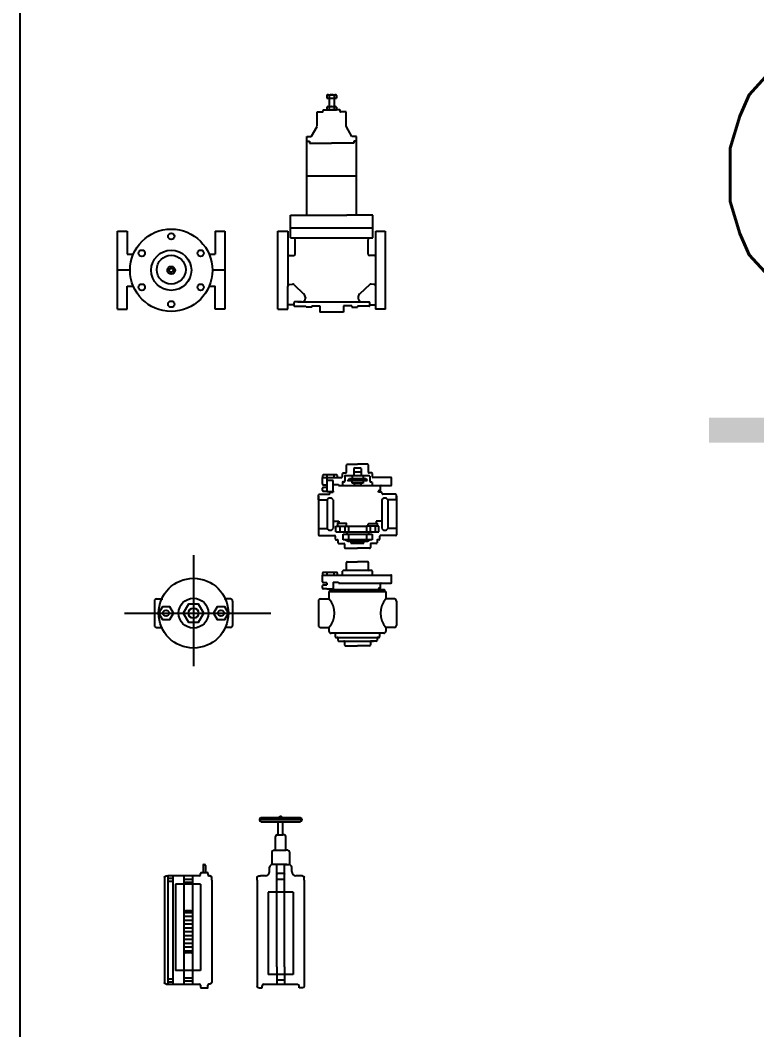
# Model space of a CAD drawing. Extents: x 101553 to 116917, y 3465 to 8824.
# Drawn here: x 101553 to 102582, y 6003 to 7414 of the extents above; entities that cross this region are included whole.
import ezdxf

# ---------------------------------------------------------------- set-up
doc = ezdxf.new("R2010")
doc.units = 0
doc.header["$LTSCALE"] = 200
doc.header["$MEASUREMENT"] = 0
doc.linetypes.add('ACAD_ISO07W100', pattern=[3, 0, -3])
doc.linetypes.add('CONTINUOUS2', pattern=[0])
doc.layers.add('biaozhu', color=4, linetype='CONTINUOUS')
doc.layers.add('shebai', color=1, linetype='CONTINUOUS')
doc.styles.get("Standard").update_dxf_attribs({"font": 'txt.shx', "bigfont": 'bigfont.shx'})

msp = doc.modelspace()

# ---------------------------------------------------------------- linework, layer by layer
at = {"layer": 'shebai', "color": 1, "linetype": 'Continuous'}
for p, q in [((101982, 7308.5), (101982, 7304.8)), ((101982.9, 7309.4), (101994.2, 7309.4)), ((101985.2, 7308.4), (101985.2, 7304.8)), ((101991.8, 7308.4), (101991.8, 7304.8)), ((101995.1, 7308.5), (101995.1, 7304.8)), ((101982, 7304.8), (101995.1, 7304.8)), ((101982, 7292), (101982, 7288.3)), ((101982, 7288.3), (101995.1, 7288.3)), ((101982.9, 7292.9), (101994.2, 7292.9)), ((101985.2, 7291.8), (101985.2, 7288.3)), ((101991.8, 7291.8), (101991.8, 7288.3)), ((101995.1, 7292), (101995.1, 7288.3)), ((102005.3, 7005.8), (101972, 7005.8)), ((102009.2, 6782), (102009.2, 6792.2)), ((102010.2, 6793.2), (102024.6, 6793.2)), ((102019.9, 6777.3), (102019.9, 6787)), ((102020.9, 6788), (102028.7, 6788)), ((102038.9, 6793.2), (102024.6, 6793.2)), ((102029.7, 6787), (102029.7, 6777.3)), ((102039.9, 6782), (102039.9, 6792.2)), ((101975.8, 6777.3), (101975.8, 6774.7)), ((101975.8, 6765.1), (101975.8, 6774.7)), ((101975.8, 6774.7), (101996.6, 6774.7)), ((101975.8, 6774.7), (101982, 6774.7)), ((101995.6, 6778.3), (101976.8, 6778.3)), ((101982, 6778.3), (101982, 6774.7)), ((101982, 6774.7), (101982, 6770.6)), ((101991.6, 6778.3), (101991.6, 6774.7)), ((101996.6, 6774.7), (101996.6, 6777.3)), ((101996.6, 6774.7), (102002.7, 6774.7)), ((102003.7, 6775.7), (102003.7, 6780)), ((102004.7, 6781), (102008.2, 6781)), ((102006.7, 6776.3), (102006.7, 6769.4)), ((102007.7, 6777.3), (102040.9, 6777.3)), ((102010.6, 6769.7), (102013.4, 6773.4)), ((102013.4, 6773.4), (102036.2, 6773.4)), ((102017.2, 6777.3), (102017.2, 6773.4)), ((102019.9, 6782.6), (102029.7, 6782.6)), ((102032.6, 6777.3), (102032.6, 6773.4)), ((102036.2, 6773.4), (102038.2, 6769.7)), ((102044.4, 6781), (102040.9, 6781)), ((102041.9, 6776.3), (102041.9, 6769.4)), ((102045.4, 6775.7), (102045.4, 6780)), ((102071.3, 6774.6), (102046.4, 6774.7)), ((102072.3, 6764.5), (102072.3, 6773.6)), ((101975.8, 6756.2), (101975.8, 6759.9)), ((101982, 6764.1), (101976.8, 6764.1)), ((101976.8, 6760.9), (101982, 6760.9)), ((101982, 6770.6), (101982, 6755.2)), ((101990.5, 6770.6), (101982, 6770.6)), ((101990.5, 6755.3), (101990.5, 6770.6)), ((101990.5, 6764.7), (101998.3, 6764.7)), ((101998.3, 6764.7), (101998.3, 6763.3)), ((101998.3, 6763.3), (102045.1, 6763.3)), ((102003.5, 6767.4), (102003.5, 6763.5)), ((102005.7, 6768.4), (102004.5, 6768.4)), ((102038.2, 6769.7), (102010.6, 6769.7)), ((102017.3, 6766.7), (102017.3, 6769.7)), ((102032.6, 6766.7), (102017.3, 6766.7)), ((102019.9, 6766.7), (102019.9, 6764)), ((102019.9, 6764), (102029.7, 6764)), ((102029.7, 6764), (102029.7, 6766.7)), ((102032.6, 6769.7), (102032.6, 6766.7)), ((102042.9, 6768.4), (102044.1, 6768.4)), ((102045.1, 6767.4), (102045.1, 6763.5)), ((102045.1, 6763.5), (102056.9, 6763.5)), ((102056.9, 6757.6), (102056.9, 6762.5)), ((102057.9, 6763.5), (102071.3, 6763.5)), ((101970.1, 6743.4), (101970.1, 6750.2)), ((101970.1, 6748.4), (101970.1, 6694.4)), ((101971.1, 6751.2), (101984.8, 6751.2)), ((101982, 6755.2), (101976.8, 6755.2)), ((101982, 6755.2), (101990.5, 6755.2)), ((101985.8, 6752.2), (101985.8, 6753)), ((101986.8, 6754), (101990.5, 6754)), ((101990.5, 6755.3), (101990.5, 6754)), ((102054, 6754), (102054, 6755.6)), ((102058.1, 6754), (102054, 6754)), ((102055, 6756.6), (102055.9, 6756.6)), ((102059.1, 6752.2), (102059.1, 6753)), ((102078.1, 6751.2), (102060.1, 6751.2)), ((102079.1, 6743.4), (102079.1, 6750.2)), ((102079.1, 6748.4), (102079.1, 6694.4)), ((101970.1, 6743.4), (101982.1, 6743.4)), ((101982.1, 6743.4), (101982.1, 6703.4)), ((101990.6, 6743.4), (101990.6, 6703.4)), ((102058.5, 6743.4), (102058.5, 6703.4)), ((102067.1, 6743.4), (102067.1, 6703.4)), ((102079.1, 6743.4), (102067.1, 6743.4)), ((101970.1, 6703.4), (101982.1, 6703.4)), ((101990.6, 6713.6), (101998.4, 6713.6)), ((101994.5, 6698.8), (101994.5, 6706.5)), ((101994.5, 6706.5), (101996.9, 6706.5)), ((101996.9, 6706.5), (102012, 6706.5)), ((101998.4, 6713.6), (101998.4, 6710.3)), ((101999.8, 6706.5), (101999.8, 6698.8)), ((102006.7, 6706.5), (102006.7, 6698.8)), ((102012, 6706.5), (102012, 6698.8)), ((102012, 6706.5), (102037.1, 6706.5)), ((102037.1, 6706.5), (102037.1, 6698.8)), ((102052.3, 6706.5), (102037.1, 6706.5)), ((102042.5, 6706.5), (102042.5, 6698.8)), ((102049.3, 6706.5), (102049.3, 6698.8)), ((102058.5, 6713.6), (102050.7, 6713.6)), ((102050.7, 6713.6), (102050.7, 6710.3)), ((102054.6, 6706.5), (102052.3, 6706.5)), ((102054.6, 6698.8), (102054.6, 6706.5)), ((102079.1, 6703.4), (102067.1, 6703.4)), ((101971.1, 6693.4), (101992.6, 6693.4)), ((101993.6, 6692.4), (101993.6, 6688.6)), ((101994.5, 6698.8), (102054.6, 6698.8)), ((101994.6, 6687.6), (101996.3, 6687.6)), ((102004.6, 6687.7), (102004.6, 6695.6)), ((102004.6, 6695.6), (102044.9, 6695.6)), ((102044.9, 6687.7), (102004.6, 6687.7)), ((102007.7, 6687.7), (102011.5, 6685.7)), ((102009.5, 6698.8), (102009.5, 6695.6)), ((102012.2, 6695.6), (102012.2, 6687.7)), ((102037.1, 6695.6), (102037.1, 6687.7)), ((102038.4, 6685.7), (102041.9, 6687.7)), ((102039.8, 6698.8), (102039.8, 6695.6)), ((102044.9, 6695.6), (102044.9, 6687.7)), ((102054.5, 6687.6), (102052.9, 6687.6)), ((102055.5, 6692.4), (102055.5, 6688.6)), ((102078.1, 6693.4), (102056.5, 6693.4)), ((101997.3, 6686.6), (101997.3, 6683.4)), ((101998.3, 6682.4), (102005.6, 6682.4)), ((102006.6, 6681.4), (102006.6, 6676.7)), ((102007.6, 6675.7), (102024.6, 6675.7)), ((102011.5, 6685.7), (102038.4, 6685.7)), ((102015.4, 6685.7), (102015.4, 6683)), ((102015.4, 6683), (102033.5, 6683)), ((102041.6, 6675.7), (102024.6, 6675.7)), ((102033.5, 6683), (102033.5, 6685.7)), ((102042.6, 6681.4), (102042.6, 6676.7)), ((102050.9, 6682.4), (102043.6, 6682.4)), ((102051.9, 6686.6), (102051.9, 6683.4)), ((102009.2, 6645.6), (102009.2, 6655.8)), ((102010.2, 6656.8), (102024.6, 6656.8)), ((102038.9, 6656.8), (102024.6, 6656.8)), ((102039.9, 6645.6), (102039.9, 6655.8)), ((101975.8, 6640.9), (101975.8, 6638.2)), ((101975.8, 6638.2), (101982, 6638.2)), ((101975.8, 6638.2), (102071.3, 6638.2)), ((101975.8, 6628.6), (101975.8, 6638.2)), ((101995.6, 6641.9), (101976.8, 6641.9)), ((101982, 6641.9), (101982, 6638.2)), ((101991.6, 6641.9), (101991.6, 6638.2)), ((101996.6, 6638.2), (101996.6, 6640.9)), ((102003.7, 6639.2), (102003.7, 6643.6)), ((102044.4, 6644.6), (102004.7, 6644.6)), ((102045.1, 6638.2), (102050.2, 6638.2)), ((102045.4, 6639.2), (102045.4, 6643.6)), ((102072.3, 6628.1), (102072.3, 6637.2)), ((101975.8, 6619.8), (101975.8, 6623.5)), ((101982, 6627.6), (101976.8, 6627.6)), ((101976.8, 6624.5), (101982, 6624.5)), ((101982, 6618.8), (101976.8, 6618.8)), ((101982, 6627.6), (101982, 6624.5)), ((101982, 6618.8), (101990.5, 6618.8)), ((101986.8, 6617.6), (101990.5, 6617.6)), ((102062.3, 6617.6), (101988.7, 6617.6)), ((101990.5, 6628.3), (101990.5, 6617.6)), ((101990.5, 6628.3), (101998.3, 6628.3)), ((101998.3, 6628.3), (101998.3, 6626.9)), ((101998.3, 6626.9), (102045.1, 6626.9)), ((102045.1, 6627), (102056.9, 6627)), ((102054, 6617.6), (102054, 6619.2)), ((102055, 6620.2), (102055.9, 6620.2)), ((102056.9, 6621.2), (102056.9, 6626.1)), ((102057.9, 6627.1), (102071.3, 6627.1)), ((101744, 6605), (101751.1, 6605)), ((101847, 6605), (101840, 6605)), ((101973.1, 6605), (101984.8, 6605)), ((101984.8, 6614.8), (101984.8, 6605)), ((102064.3, 6614.8), (101984.8, 6614.8)), ((101985.8, 6615.8), (101985.8, 6616.6)), ((102063.3, 6615.8), (102063.3, 6616.6)), ((102064.3, 6614.8), (102064.3, 6605)), ((102076.1, 6605), (102064.3, 6605)), ((101741, 6602), (101741, 6568)), ((101850, 6602), (101850, 6568)), ((101970.1, 6602), (101970.1, 6568)), ((102079.1, 6602), (102079.1, 6568)), ((101744, 6565), (101751.1, 6565)), ((101847, 6565), (101840, 6565)), ((101973.1, 6565), (101984.8, 6565)), ((101984.8, 6565), (101984.8, 6560)), ((102064.3, 6565), (102064.3, 6560)), ((102076.1, 6565), (102064.3, 6565)), ((102061.3, 6557), (101987.8, 6557)), ((101993.6, 6556), (101993.6, 6552.2)), ((101994.6, 6551.2), (102054.5, 6551.2)), ((101997.3, 6550.2), (101997.3, 6547)), ((102051.9, 6550.2), (102051.9, 6547)), ((102054.5, 6551.2), (102052.9, 6551.2)), ((102055.5, 6556), (102055.5, 6552.2)), ((101998.3, 6546), (102047.2, 6546)), ((102006.6, 6545), (102006.6, 6540.3)), ((102007.6, 6539.3), (102024.6, 6539.3)), ((102041.6, 6539.3), (102024.6, 6539.3)), ((102042.6, 6545), (102042.6, 6540.3)), ((102050.9, 6546), (102043.6, 6546))]:
    msp.add_line(p, q, dxfattribs=at)
at = {"layer": 'shebai', "color": 1, "linetype": 'ByBlock', "ltscale": 0.1}
for p, q in [((101985.2, 7304.8), (101985.2, 7292.9)), ((101991.8, 7304.8), (101991.8, 7292.9)), ((101968.3, 7265.7), (101968.3, 7285.4)), ((101968.3, 7285.4), (101973.6, 7285.4)), ((101973.6, 7285.4), (101975.9, 7285.4)), ((101976.6, 7286.1), (101976.6, 7287.6)), ((101977.3, 7288.3), (101988.5, 7288.3)), ((101999.8, 7288.3), (101988.5, 7288.3)), ((102000.5, 7286.1), (102000.5, 7287.6)), ((102003.5, 7285.4), (102001.1, 7285.4)), ((102008.8, 7285.4), (102003.5, 7285.4)), ((102008.8, 7265.5), (102008.8, 7285.4)), ((101960.3, 7251.5), (101968.2, 7265.3)), ((102016.9, 7251.2), (102008.8, 7265.5)), ((101953.7, 7141), (101953.7, 7251.2)), ((101953.7, 7251.2), (101959.7, 7251.2)), ((101953.7, 7244.4), (101957.7, 7244.4)), ((101957.7, 7244.4), (101957.7, 7242)), ((101957.7, 7242), (101988.5, 7242)), ((102019.3, 7242), (101988.5, 7242)), ((102023.4, 7251.2), (102016.9, 7251.2)), ((102019.3, 7244.4), (102019.3, 7242)), ((102023.4, 7244.4), (102019.3, 7244.4)), ((102023.4, 7141), (102023.4, 7251.2)), ((101931, 7141), (102009.5, 7141)), ((101931, 7123.4), (101931, 7141)), ((102046.1, 7141), (102009.5, 7141)), ((102046.1, 7123.4), (102046.1, 7141)), ((101689.4, 7009.7), (101689.4, 7118.8)), ((101689.4, 7118.8), (101703, 7118.8)), ((101703, 7118.8), (101703, 7086.7)), ((101825.7, 7118.8), (101839.4, 7118.8)), ((101825.7, 7118.8), (101825.7, 7086.7)), ((101839.4, 7118.8), (101839.4, 7009.7)), ((101913.5, 7118.8), (101927.2, 7118.8)), ((101913.5, 7009.7), (101913.5, 7118.8)), ((101927.2, 7118.8), (101927.2, 7042.1)), ((101931, 7123.4), (102046.1, 7123.4)), ((101931, 7109.3), (101931, 7123.4)), ((102046.1, 7109.3), (102046.1, 7123.4)), ((102046.1, 7123.4), (102046.1, 7123.4)), ((102050.1, 7118.8), (102063.5, 7118.8)), ((102050.1, 7009.7), (102050.1, 7118.8)), ((102063.5, 7118.8), (102063.5, 7009.7)), ((101931.5, 7109.3), (101931, 7109.3)), ((101937.4, 7086.7), (101937.4, 7107.2)), ((102039.7, 7086.7), (102039.7, 7107.2)), ((102045.6, 7109.3), (102046.1, 7109.3)), ((101703, 7086.7), (101711.4, 7086.7)), ((101817.3, 7086.7), (101825.7, 7086.7)), ((101929.2, 7084.7), (101935.3, 7084.7)), ((102048.1, 7084.7), (102041.7, 7084.7)), ((101689.4, 7064.2), (101689.4, 7077.9)), ((101913.5, 7064.2), (101913.5, 7077.9)), ((101706.8, 7064.2), (101689.4, 7064.2)), ((101839.4, 7064.2), (101821.9, 7064.2)), ((101703, 7042.1), (101711.3, 7042.1)), ((101703, 7009.7), (101703, 7042.1)), ((101817.5, 7042.1), (101825.7, 7042.1)), ((101825.7, 7009.7), (101825.7, 7042.1)), ((101927.2, 7009.7), (101927.2, 7042.1)), ((101928.9, 7044.1), (101933.8, 7044.9)), ((101935.5, 7044.4), (101949.7, 7031)), ((102041.7, 7044.4), (102027.6, 7031)), ((102048.4, 7044.1), (102043.5, 7044.9)), ((101951.8, 7026.1), (101951.8, 7025.3)), ((102025.4, 7026.1), (102025.4, 7025.3)), ((101935.8, 7015.9), (101927.2, 7015.9)), ((101935.8, 7019.2), (101935.8, 7014.6)), ((101946.4, 7019.9), (101936.5, 7019.9)), ((101936.5, 7013.9), (101952, 7013.9)), ((101952.7, 7013.2), (101952.7, 7012.8)), ((101960.7, 7012.8), (101952.7, 7012.8)), ((101960.7, 7014.5), (101972, 7014.5)), ((101960.7, 7014.5), (101960.7, 7012.8)), ((102016.6, 7014.5), (102005.3, 7014.5)), ((102016.6, 7014.5), (102016.6, 7012.8)), ((102016.6, 7012.8), (102024.6, 7012.8)), ((102024.6, 7013.2), (102024.6, 7012.8)), ((102040.8, 7013.9), (102025.3, 7013.9)), ((102030.9, 7019.9), (102040.8, 7019.9)), ((102041.5, 7019.2), (102041.5, 7014.6)), ((102041.5, 7015.9), (102050.1, 7015.9)), ((101689.4, 7009.7), (101703, 7009.7)), ((101839.4, 7009.7), (101825.7, 7009.7)), ((101913.5, 7009.7), (101927.2, 7009.7)), ((102063.5, 7009.7), (102049.9, 7009.7)), ((102063.7, 7009.7), (102050.1, 7009.7))]:
    msp.add_line(p, q, dxfattribs=at)
at = {"layer": 'shebai'}
for p, q in [((101953.7, 7196.1), (102023.4, 7196.1)), ((101931.2, 7109.3), (102046.1, 7109.3)), ((101941.4, 7019.9), (102035.8, 7019.9)), ((101972, 7014.5), (101972, 7005.8)), ((102005.3, 7014.5), (102005.3, 7005.8)), ((101887.8, 6297.1), (101887.8, 6295.9)), ((101887.8, 6296.5), (101946.7, 6296.5)), ((101890.2, 6299.4), (101944.4, 6299.4)), ((101890.2, 6293.5), (101944.4, 6293.5)), ((101914, 6275.1), (101914, 6293.5)), ((101916.1, 6301.4), (101918.5, 6301.4)), ((101916.1, 6299.4), (101916.1, 6301.4)), ((101918.5, 6299.4), (101918.5, 6301.4)), ((101920.5, 6275.1), (101920.5, 6293.5)), ((101946.7, 6297.1), (101946.7, 6295.9)), ((101909.9, 6253.8), (101909.9, 6272.7)), ((101912.2, 6275.1), (101920.5, 6275.1)), ((101922.3, 6275.1), (101920.5, 6275.1)), ((101924.7, 6253.8), (101924.7, 6272.7)), ((101905.1, 6251.4), (101905.1, 6233.6)), ((101907.4, 6253.8), (101924.7, 6253.8)), ((101927.2, 6253.8), (101924.7, 6253.8)), ((101929.5, 6251.4), (101929.5, 6233.6)), ((101806.4, 6222.6), (101814.5, 6222.6)), ((101808.8, 6232.5), (101808.8, 6222.6)), ((101810, 6233.6), (101810.9, 6233.6)), ((101812.1, 6232.5), (101812.1, 6222.6)), ((101901.8, 6223.8), (101901.8, 6230.1)), ((101926.1, 6233.6), (101905.4, 6233.6)), ((101922.8, 6233.6), (101929.2, 6233.6)), ((101932.7, 6223.8), (101932.7, 6230.1)), ((101760.1, 6214.7), (101766.9, 6214.7)), ((101760.1, 6210.5), (101766.9, 6210.5)), ((101781.9, 6217.9), (101781.9, 6066.6)), ((101781.9, 6213.3), (101794, 6213.3)), ((101781.9, 6209), (101794, 6209)), ((101794, 6217.9), (101794, 6066.6)), ((101805.2, 6219.1), (101805.2, 6221.4)), ((101815.7, 6221.4), (101815.7, 6219.1)), ((101770.4, 6206.3), (101770.4, 6085.6)), ((101805.5, 6206.3), (101805.5, 6085.6)), ((101899.7, 6195.3), (101899.7, 6080.3)), ((101934.9, 6195.3), (101934.9, 6080.3)), ((101781.9, 6166.7), (101781.9, 6112.5)), ((101794, 6166.4), (101781.9, 6166.4)), ((101791.6, 6169.1), (101784.2, 6169.1)), ((101794, 6166.7), (101794, 6112.5)), ((101794, 6161.1), (101781.9, 6161.1)), ((101794, 6155.7), (101781.9, 6155.7)), ((101794, 6150.4), (101781.9, 6150.4)), ((101794, 6145), (101781.9, 6145)), ((101794, 6139.6), (101781.9, 6139.6)), ((101794, 6134.3), (101781.9, 6134.3)), ((101794, 6128.9), (101781.9, 6128.9)), ((101794, 6123.6), (101781.9, 6123.6)), ((101794, 6118.2), (101781.9, 6118.2)), ((101794, 6112.9), (101781.9, 6112.9)), ((101791.6, 6110.2), (101784.2, 6110.2)), ((101760.1, 6074), (101766.9, 6074)), ((101760.1, 6069.9), (101766.9, 6069.9)), ((101781.9, 6075.5), (101794, 6075.5)), ((101781.9, 6071.2), (101794, 6071.2)), ((101805.2, 6065.4), (101805.2, 6062.5)), ((101806.4, 6061.3), (101814.5, 6061.3)), ((101815.7, 6062.5), (101815.7, 6065.4)), ((101891.5, 6061.3), (101891.5, 6064.2)), ((101893.8, 6066.6), (101940.7, 6066.6)), ((101943.1, 6061.3), (101943.1, 6064.2))]:
    msp.add_line(p, q, dxfattribs=at)
at = {"layer": 'shebai', "color": 1, "linetype": 'ACAD_ISO07W100', "ltscale": 0.1}
for p, q in [((101689.4, 7077.9), (101729.5, 7077.9)), ((101839.4, 7077.9), (101799.2, 7077.9)), ((101839.4, 7050.6), (101800, 7050.6))]:
    msp.add_line(p, q, dxfattribs=at)
at = {"layer": 'shebai', "linetype": 'CONTINUOUS2', "ltscale": 1e-07}
for p, q in [((101795.5, 6666.1), (101795.5, 6510.9)), ((101699.1, 6585), (101903.5, 6585))]:
    msp.add_line(p, q, dxfattribs=at)
at = {"layer": 'shebai', "color": 1, "linetype": 'ACAD_ISO07W100'}
for p, q in [((101752.4, 6605), (101761.2, 6605)), ((101838.6, 6605), (101829.9, 6605)), ((101752.5, 6565), (101761.2, 6565)), ((101838.8, 6565), (101829.9, 6565))]:
    msp.add_line(p, q, dxfattribs=at)
at = {"layer": 'shebai', "color": 1, "linetype": 'CONTINUOUS2'}
for p, q in [((101911.8, 6090.6), (101911.8, 6233.6)), ((101922.8, 6090.6), (101922.8, 6233.6)), ((101754.9, 6215.5), (101754.9, 6069)), ((101757.3, 6217.9), (101759.7, 6217.9)), ((101804, 6217.9), (101759.7, 6217.9)), ((101760.1, 6066.6), (101760.1, 6217.9)), ((101766.9, 6066.6), (101766.9, 6217.9)), ((101818.5, 6217.9), (101816.9, 6217.9)), ((101820.9, 6211.9), (101820.9, 6215.5)), ((101820.9, 6211.9), (101820.9, 6069)), ((101884.3, 6211.9), (101884.3, 6215.5)), ((101884.3, 6211.9), (101884.3, 6063.7)), ((101886.7, 6217.9), (101889.1, 6217.9)), ((101895.9, 6217.9), (101889.1, 6217.9)), ((101922.8, 6212.6), (101911.8, 6212.6)), ((101921.6, 6221.3), (101913, 6221.3)), ((101945.5, 6217.9), (101938.6, 6217.9)), ((101947.9, 6217.9), (101945.5, 6217.9)), ((101950.3, 6211.9), (101950.3, 6215.5)), ((101950.3, 6211.9), (101950.3, 6063.7)), ((101805.5, 6206.3), (101770.4, 6206.3)), ((101934.9, 6195.3), (101899.7, 6195.3)), ((101805.5, 6085.6), (101770.4, 6085.6)), ((101911.8, 6090.6), (101911.8, 6066.6)), ((101922.8, 6090.6), (101922.8, 6066.6)), ((101934.9, 6080.3), (101899.7, 6080.3)), ((101922.8, 6072.3), (101911.8, 6072.3)), ((101757.3, 6066.6), (101759.7, 6066.6)), ((101757.3, 6066.6), (101804, 6066.6)), ((101818.5, 6066.6), (101816.9, 6066.6)), ((101886.7, 6061.3), (101891.5, 6061.3)), ((101947.9, 6061.3), (101943.1, 6061.3))]:
    msp.add_line(p, q, dxfattribs=at)
at = {"layer": 'shebai'}
msp.add_lwpolyline([(101553.4, 8824.5), (104714.2, 8824.5), (104714.2, 3465.4), (101553.4, 3465.4)], close=True, dxfattribs=at)
at = {"layer": 'shebai', "color": 1, "linetype": 'Continuous'}
for points in [[(101996.9, 6706.5), (102009.4, 6706.5), (102009.4, 6710.3), (101996.9, 6710.3)], [(101746.8, 6585), (101752, 6576), (101762.4, 6576), (101767.6, 6585), (101762.4, 6594), (101752, 6594)], [(101809.9, 6585), (101802.7, 6597.4), (101788.4, 6597.4), (101781.2, 6585), (101788.4, 6572.6), (101802.7, 6572.6)], [(101823.5, 6585), (101828.7, 6576), (101839.1, 6576), (101844.3, 6585), (101839.1, 6594), (101828.7, 6594)]]:
    msp.add_lwpolyline(points, close=True, dxfattribs=at)
msp.add_lwpolyline([(102052.3, 6706.5), (102039.7, 6706.5), (102039.7, 6709.3, -0.414214), (102040.7, 6710.3), (102052.3, 6710.3)], format="xyb", close=True, dxfattribs=at)
at = {"layer": 'shebai'}
msp.add_circle((101764.4, 7064.2), 57.5, dxfattribs=at)
at = {"layer": 'shebai', "color": 1, "linetype": 'ByBlock', "ltscale": 0.1}
for centre, radius in [((101764.4, 7111.7), 4.41), ((101723.3, 7088), 4.41), ((101764.4, 7064.2), 28.1), ((101764.4, 7065), 20.2), ((101805.4, 7088), 4.41), ((101764.4, 7064.2), 5.45), ((101764.4, 7064.2), 2.75), ((101723.3, 7040.5), 4.41), ((101805.4, 7040.5), 4.41), ((101764.4, 7016.8), 4.41), ((101764.4, 7016.8), 4.41), ((101764.4, 7016.8), 4.41)]:
    msp.add_circle(centre, radius, dxfattribs=at)
at = {"layer": 'shebai', "color": 1, "linetype": 'Continuous'}
for centre, radius in [((101795.5, 6585), 48.7), ((101795.5, 6585), 20.9), ((101757.2, 6585), 4.22), ((101795.5, 6585), 7), ((101833.9, 6585), 4.22)]:
    msp.add_circle(centre, radius, dxfattribs=at)
at = {"layer": 'shebai', "color": 1, "linetype": 'ACAD_ISO07W100'}
msp.add_circle((101795.5, 6585), 39.7, dxfattribs=at)
at = {"layer": 'shebai', "color": 1, "linetype": 'Continuous'}
for centre, radius, start, end in [((101982.9, 7308.5), 0.909, 90, 180), ((101982.6, 7305.5), 3.86, 47.2948, 90.714), ((101988.5, 7303.9), 5.58, 53.6723, 126.3277), ((101994.4, 7305.5), 3.86, 89.286, 132.7052), ((101994.2, 7308.5), 0.909, 0, 90), ((101982.9, 7292), 0.909, 90, 180), ((101982.6, 7289), 3.86, 47.2948, 90.714), ((101988.5, 7287.4), 5.58, 53.6723, 126.3277), ((101994.4, 7289), 3.86, 89.286, 132.7052), ((101994.2, 7292), 0.909, 0, 90), ((102010.2, 6792.2), 1, 90, 180), ((102020.9, 6787), 1, 90, 180), ((102028.7, 6787), 1, 0, 90), ((102038.9, 6792.2), 1, 0, 90), ((101976.8, 6777.3), 1, 90, 180), ((101995.6, 6777.3), 1, 0, 90), ((102002.7, 6775.7), 1, 270, 0), ((102004.7, 6780), 1, 90, 180), ((102007.7, 6776.3), 1, 90, 180), ((102008.2, 6782), 1, 270, 0), ((102040.9, 6782), 1, 180, 270), ((102040.9, 6776.3), 1, 0, 90), ((102044.4, 6780), 1, 0, 90), ((102046.4, 6775.7), 1, 180, 270), ((102071.3, 6773.6), 1, 0, 89.8196), ((101976.8, 6765.1), 1, 180, 270), ((101976.8, 6759.9), 1, 90, 180), ((102004.5, 6767.4), 1, 90, 180), ((102005.7, 6769.4), 1, 270, 0), ((102042.9, 6769.4), 1, 180, 270), ((102044.1, 6767.4), 1, 0, 90), ((102057.9, 6762.5), 1, 90, 180), ((102071.3, 6764.5), 1, 270, 0), ((101971.1, 6750.2), 1, 90, 180), ((101976.8, 6756.2), 1, 180, 270), ((101986.3, 6740.9), 4.96, 29.8948, 149.4867), ((101984.8, 6752.2), 1, 270, 0), ((101986.8, 6753), 1, 90, 180), ((102055, 6755.6), 1, 90, 180), ((102055.9, 6757.6), 1, 270, 0), ((102058.1, 6753), 1, 0, 90), ((102062.8, 6740.9), 4.96, 30.5133, 150.1052), ((102060.1, 6752.2), 1, 180, 270), ((102078.1, 6750.2), 1, 0, 90), ((101986.4, 6706), 5, 210.9783, 328.8088), ((102062.8, 6706), 5, 211.1912, 329.0217), ((101971.1, 6694.4), 1, 180, 270), ((101992.6, 6692.4), 1, 0, 90), ((101994.6, 6688.6), 1, 180, 270), ((101996.3, 6686.6), 1, 0, 90), ((102052.9, 6686.6), 1, 90, 180), ((102054.5, 6688.6), 1, 270, 0), ((102056.5, 6692.4), 1, 90, 180), ((102078.1, 6694.4), 1, 270, 0), ((101998.3, 6683.4), 1, 180, 270), ((102005.6, 6681.4), 1, 0, 90), ((102007.6, 6676.7), 1, 180, 270), ((102041.6, 6676.7), 1, 270, 0), ((102043.6, 6681.4), 1, 90, 180), ((102050.9, 6683.4), 1, 270, 0), ((102008.2, 6645.6), 1, 270, 0), ((102010.2, 6655.8), 1, 90, 180), ((102038.9, 6655.8), 1, 0, 90), ((102040.9, 6645.6), 1, 180, 270), ((101976.8, 6640.9), 1, 90, 180), ((101995.6, 6640.9), 1, 0, 90), ((102002.7, 6639.2), 1, 270, 0), ((102004.7, 6643.6), 1, 90, 180), ((102044.4, 6643.6), 1, 0, 90), ((102046.4, 6639.2), 1, 180, 270), ((102071.3, 6637.2), 1, 0, 89.8196), ((101976.8, 6628.6), 1, 180, 270), ((101976.8, 6623.5), 1, 90, 180), ((101976.8, 6619.8), 1, 180, 270), ((101986.8, 6616.6), 1, 90, 180), ((102055, 6619.2), 1, 90, 180), ((102055.9, 6621.2), 1, 270, 0), ((102057.9, 6626.1), 1, 90, 180), ((102062.3, 6616.6), 1, 0, 90), ((102071.3, 6628.1), 1, 270, 0), ((101744, 6602), 3, 90, 180), ((101847, 6602), 3, 0, 90), ((101973.1, 6602), 3, 90, 180), ((101984.8, 6615.8), 1, 270, 0), ((101962.3, 6585), 30.1, 318.3889, 41.6111), ((102086.8, 6585), 30.1, 138.3889, 221.6111), ((102064.3, 6615.8), 1, 180, 270), ((102076.1, 6602), 3, 0, 90), ((101744, 6568), 3, 180, 270), ((101847, 6568), 3, 270, 0), ((101973.1, 6568), 3, 180, 270), ((102076.1, 6568), 3, 270, 0), ((101987.8, 6560), 3, 180, 270), ((101992.6, 6556), 1, 0, 90), ((101994.6, 6552.2), 1, 180, 270), ((101996.3, 6550.2), 1, 0, 90), ((101998.3, 6547), 1, 180, 270), ((102050.9, 6547), 1, 270, 0), ((102052.9, 6550.2), 1, 90, 180), ((102054.5, 6552.2), 1, 270, 0), ((102056.5, 6556), 1, 90, 180), ((102061.3, 6560), 3, 270, 0), ((102005.6, 6545), 1, 0, 90), ((102007.6, 6540.3), 1, 180, 270), ((102041.6, 6540.3), 1, 270, 0), ((102043.6, 6545), 1, 90, 180)]:
    msp.add_arc(centre, radius, start, end, dxfattribs=at)
at = {"layer": 'shebai', "color": 1, "linetype": 'ByBlock', "ltscale": 0.1}
for centre, radius, start, end in [((101975.9, 7286.1), 0.682, 270, 0), ((101977.3, 7287.6), 0.682, 90, 180), ((101999.8, 7287.6), 0.682, 0, 90), ((102001.1, 7286.1), 0.682, 180, 270), ((101967.6, 7265.7), 0.682, 330.2177, 0), ((101959.7, 7251.9), 0.682, 270, 330.2177), ((101935.3, 7107.2), 2.05, 0, 90), ((102041.7, 7107.2), 2.05, 90, 180), ((101929.2, 7086.7), 2.05, 180, 270), ((101935.3, 7086.7), 2.05, 270, 0), ((102041.7, 7086.7), 2.05, 180, 270), ((102048.1, 7086.7), 2.05, 270, 0), ((101929.2, 7042.1), 2.05, 99.7035, 180), ((101934.1, 7042.9), 2.05, 46.7015, 99.7035), ((102043.1, 7042.9), 2.05, 80.2965, 133.2985), ((102048.1, 7042.1), 2.05, 0, 80.2965), ((101945, 7026.1), 6.82, 0, 46.7015), ((102032.2, 7026.1), 6.82, 133.2985, 180), ((101936.5, 7019.2), 0.682, 90, 180), ((101936.5, 7014.6), 0.682, 180, 270), ((101946.4, 7025.3), 5.45, 270, 0), ((101952, 7013.2), 0.682, 0, 90), ((102025.3, 7013.2), 0.682, 90, 180), ((102030.9, 7025.3), 5.45, 180, 270), ((102040.8, 7019.2), 0.682, 0, 90), ((102040.8, 7014.6), 0.682, 270, 0)]:
    msp.add_arc(centre, radius, start, end, dxfattribs=at)
at = {"layer": 'shebai'}
for centre, radius, start, end in [((101890.2, 6297.1), 2.36, 90, 180), ((101890.2, 6295.9), 2.36, 180, 270), ((101944.4, 6297.1), 2.36, 360, 90), ((101944.4, 6295.9), 2.36, 270, 0), ((101912.2, 6272.7), 2.36, 90, 180), ((101922.3, 6272.7), 2.36, 0, 90), ((101907.4, 6251.4), 2.36, 90, 180), ((101927.2, 6251.4), 2.36, 0, 90), ((101806.4, 6221.4), 1.18, 90, 180), ((101810, 6232.5), 1.18, 90, 180), ((101810.9, 6232.5), 1.18, 0, 90), ((101814.5, 6221.4), 1.18, 0, 90), ((101895.9, 6223.8), 5.89, 270, 0), ((101905.4, 6230.1), 3.54, 90, 180), ((101929.2, 6230.1), 3.54, 360, 90), ((101938.6, 6223.8), 5.89, 180, 270), ((101804, 6219.1), 1.18, 270, 360), ((101816.9, 6219.1), 1.18, 180, 270), ((101784.2, 6166.7), 2.36, 90, 180), ((101791.6, 6166.7), 2.36, 0, 90), ((101784.2, 6112.5), 2.36, 180, 270), ((101791.6, 6112.5), 2.36, 270, 0), ((101804, 6065.4), 1.18, 0, 90), ((101806.4, 6062.5), 1.18, 180, 270), ((101814.5, 6062.5), 1.18, 270, 360), ((101816.9, 6065.4), 1.18, 90, 180), ((101893.8, 6064.2), 2.36, 90, 180), ((101940.7, 6064.2), 2.36, 0, 90)]:
    msp.add_arc(centre, radius, start, end, dxfattribs=at)
at = {"layer": 'shebai', "color": 1, "linetype": 'CONTINUOUS2', "extrusion": (0, 0, -1)}
for centre, major_axis, start_param, end_param in [((101757.3, 6215.5), (-1.7, 1.7), 5.497787, 7.068583), ((101818.5, 6215.5), (-1.7, 1.7), 0.785398, 2.356194), ((101886.7, 6215.5), (-1.7, 1.7), 5.497787, 7.068583), ((101913, 6220.1), (-0.849, 0.849), 5.497787, 7.068583), ((101921.6, 6220.1), (0.849, 0.849), -0.785398, 0.785398), ((101947.9, 6215.5), (-1.7, 1.7), 0.785398, 2.356194), ((101757.3, 6069), (-1.7, 1.7), 3.926991, 5.497787), ((101818.5, 6069), (1.7, 1.7), 0.785398, 2.356194), ((101886.7, 6063.7), (-1.7, 1.7), 3.926991, 5.497787), ((101947.9, 6063.7), (1.7, 1.7), 0.785398, 2.356194)]:
    msp.add_ellipse(centre, major_axis=major_axis, ratio=1, start_param=start_param, end_param=end_param, dxfattribs=at)
at = {"layer": 'shebai', "color": 1, "linetype": 'CONTINUOUS2'}
msp.add_ellipse((101818.5, 6215.5), major_axis=(-1.7, 1.7), ratio=1, start_param=3.926991, end_param=5.497787, dxfattribs=at)

# ---------------------------------------------------------------- texts
at = {"layer": 'biaozhu', "char_height": 312.5, "attachment_point": 1}
for s, insert, width in [('GD40A', (102505, 7353.8), 64185.66), ('{\\f??|b0|i0|c134|p54;TRAP\\f??|b0|i0|c0|p54; \\fￋￎￌ￥|b0|i0|c134|p54;20}A', (102506.4, 6858), 64185.662)]:
    msp.add_mtext(s, dxfattribs=dict(at, insert=insert, width=width))

doc.saveas('drawing.dxf')
